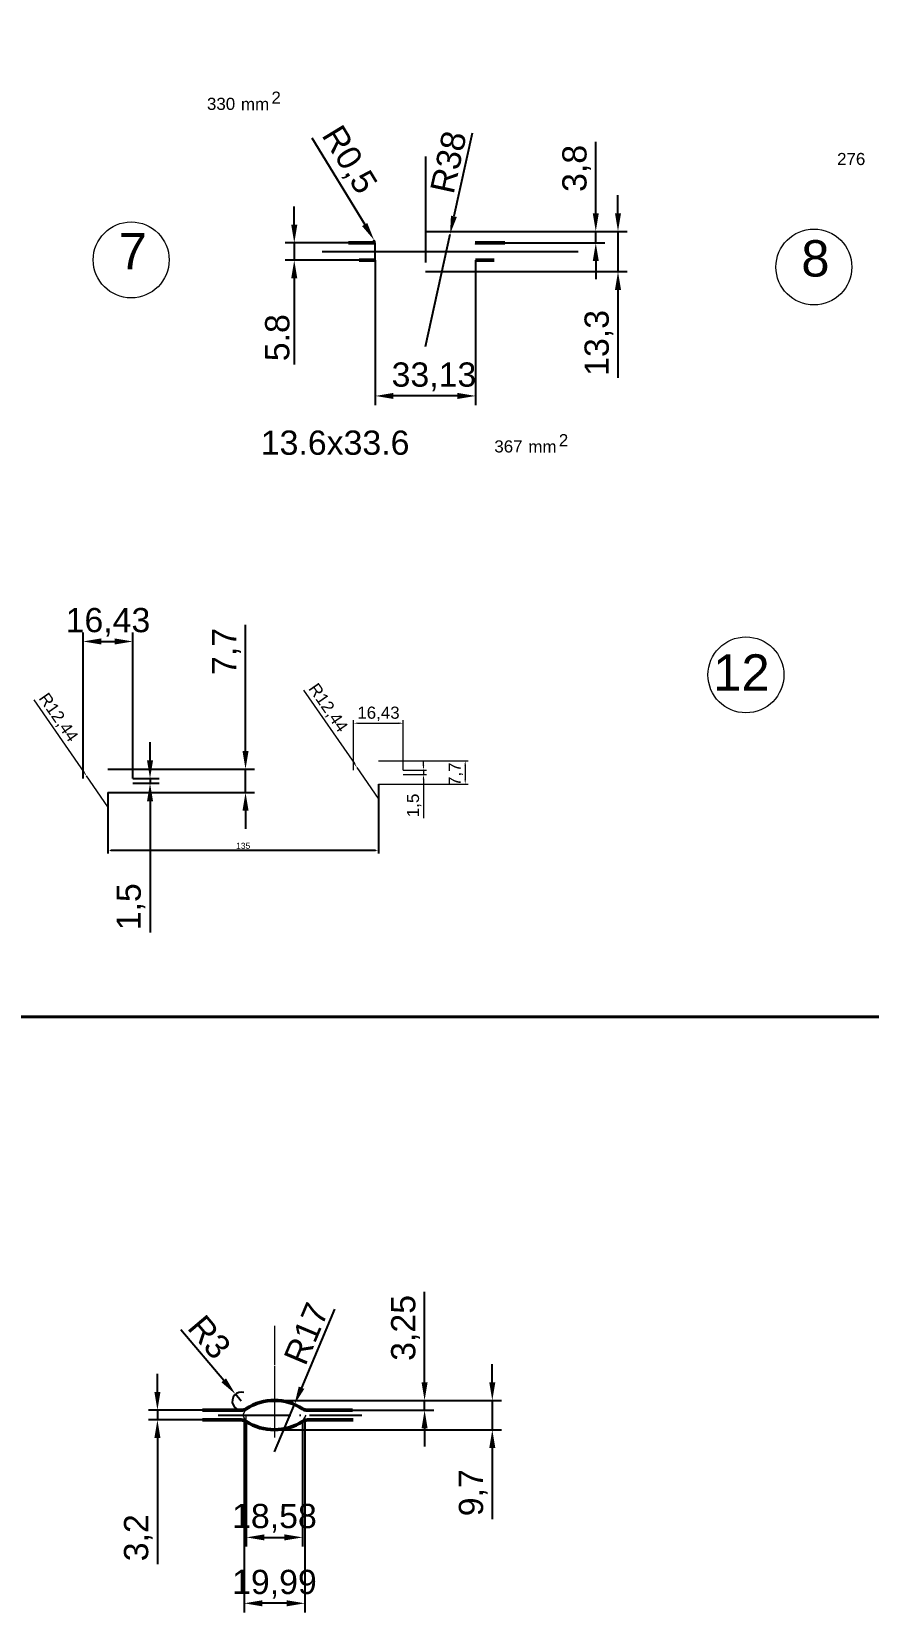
# Model space of a CAD drawing. Header units: millimetres. Extents: x 1526 to 31626, y -4643 to 9189.
# Drawn here: x 18314 to 18591, y -1678 to -1156 of the extents above; entities that cross this region are included whole.
import ezdxf

# ---------------------------------------------------------------- set-up
doc = ezdxf.new("R2010")
doc.units = ezdxf.units.MM
doc.linetypes.add('ACAD_ISO04W100', pattern=[30, 24, -3, 0, -3])
for name, color, linetype, lineweight in [('Quota', 3, 'Continuous', 40), ('контурная', 7, 'Continuous', 50), ('осевые', 1, 'ACAD_ISO04W100', 25), ('размерные', 7, 'Continuous', 25), ('тонкая', 7, 'Continuous', 20), ('тонкий', 7, 'Continuous', 20)]:
    doc.layers.add(name, color=color, linetype=linetype, lineweight=lineweight)
doc.layers.add('осевая', color=4, linetype='Continuous')
doc.styles.add('s1v4', font='arial.ttf', dxfattribs={"height": 4})
doc.styles.add('s2v4', font='arial.ttf', dxfattribs={"height": 8})
doc.styles.get("Standard").update_dxf_attribs({"font": 'arial.ttf'})
doc.dimstyles.new('s1v2', dxfattribs={"dimtxt": 2, "dimasz": 1, "dimexe": 1, "dimexo": 0, "dimgap": 0.5, "dimtad": 1, "dimtxsty": 'Standard', "dimcen": 1, "dimadec": 0, "dimazin": 0, "dimtfac": 1, "dimtix": 1, "dimtmove": 0, "dimatfit": 3, "dimfxl": 1, "dimarcsym": 0})
doc.dimstyles.new('s1v4', dxfattribs={"dimtxt": 4, "dimasz": 1.5, "dimexe": 1, "dimexo": 0, "dimgap": 0.7, "dimtad": 1, "dimtxsty": 'Standard', "dimcen": 1, "dimadec": 0, "dimazin": 0, "dimtfac": 1, "dimtix": 1, "dimtmove": 0, "dimatfit": 3, "dimfxl": 1, "dimlwd": -1, "dimlwe": 20, "dimarcsym": 0})
doc.dimstyles.new('s2v4', dxfattribs={"dimtxt": 8, "dimasz": 6, "dimexe": 3, "dimexo": 0, "dimgap": 1.5, "dimtad": 1, "dimtxsty": 'Standard', "dimcen": 2.5, "dimadec": 0, "dimazin": 0, "dimtfac": 1, "dimtmove": 0, "dimatfit": 3, "dimfxl": 1, "dimarcsym": 0})

# ---------------------------------------------------------------- blocks, each defined once
blk = doc.blocks.new('*D1697')
at = {"layer": 'Defpoints', "color": 0, "transparency": 16777216}
for p in [(18427.71, -1231.7), (18460.84, -1231.7), (18427.71, -1276.52)]:
    blk.add_point(p, dxfattribs=at)
at = {"layer": 'тонкий', "color": 0, "lineweight": -2, "transparency": 16777216}
for p, q in [((18427.71, -1231.7), (18427.71, -1279.52)), ((18460.84, -1231.7), (18460.84, -1279.52)), ((18454.84, -1276.52), (18433.71, -1276.52))]:
    blk.add_line(p, q, dxfattribs=at)
at = {"layer": 'тонкий', "color": 0, "transparency": 16777216}
for points in [[(18433.71, -1275.52), (18433.71, -1277.52), (18427.71, -1276.52)], [(18454.84, -1275.52), (18454.84, -1277.52), (18460.84, -1276.52)]]:
    blk.add_solid(points, dxfattribs=at)
at = {"layer": 'тонкий', "color": 0, "transparency": 16777216, "insert": (18447.09, -1270.21), "char_height": 8, "attachment_point": 5}
blk.add_mtext('33,13', dxfattribs=at)
blk = doc.blocks.new('*D1731')
at = {"layer": 'Defpoints', "color": 0, "transparency": 16777216}
for p in [(18400.98, -1226), (18418.92, -1226), (18422.37, -1231.7)]:
    blk.add_point(p, dxfattribs=at)
at = {"layer": 'тонкий', "color": 0, "lineweight": -2, "transparency": 16777216}
for p, q in [((18400.98, -1220), (18400.98, -1214)), ((18418.92, -1226), (18397.98, -1226)), ((18400.98, -1226), (18400.98, -1231.7)), ((18422.37, -1231.7), (18397.98, -1231.7)), ((18400.98, -1237.7), (18400.98, -1266.09))]:
    blk.add_line(p, q, dxfattribs=at)
at = {"layer": 'тонкий', "color": 0, "transparency": 16777216}
for points in [[(18399.98, -1220), (18401.98, -1220), (18400.98, -1226)], [(18399.98, -1237.7), (18401.98, -1237.7), (18400.98, -1231.7)]]:
    blk.add_solid(points, dxfattribs=at)
at = {"layer": 'тонкий', "color": 0, "transparency": 16777216, "insert": (18395.4, -1257.3), "char_height": 8, "attachment_point": 5, "rotation": 90}
blk.add_mtext('5.8', dxfattribs=at)
blk = doc.blocks.new('*D1732')
at = {"layer": 'Defpoints', "color": 0, "transparency": 16777216}
for p in [(18427.34, -1225.08), (18427.6, -1225.5)]:
    blk.add_point(p, dxfattribs=at)
at = {"layer": 'тонкий', "color": 0, "lineweight": -2, "transparency": 16777216}
for p, q in [((18406.77, -1191.3), (18424.22, -1219.95)), ((18427.6, -1225.5), (18427.34, -1225.08))]:
    blk.add_line(p, q, dxfattribs=at)
blk.add_arc((18427.6, -1225.5), 0.5, 121.3377, 270, dxfattribs=at)
at = {"layer": 'тонкий', "color": 0, "transparency": 16777216}
blk.add_solid([(18425.07, -1219.43), (18423.37, -1220.47), (18427.34, -1225.08)], dxfattribs=at)
at = {"layer": 'тонкий', "color": 0, "transparency": 16777216, "insert": (18418.74, -1198.82), "char_height": 8, "attachment_point": 5, "rotation": 301.3377}
blk.add_mtext('R0,5', dxfattribs=at)
blk = doc.blocks.new('*D1733')
at = {"layer": 'Defpoints', "color": 0, "transparency": 16777216}
for p in [(18444.28, -1222.2), (18470.51, -1226), (18500.52, -1222.2)]:
    blk.add_point(p, dxfattribs=at)
at = {"layer": 'тонкий', "color": 0, "lineweight": -2, "transparency": 16777216}
for p, q in [((18500.52, -1216.2), (18500.52, -1192.63)), ((18444.28, -1222.2), (18503.52, -1222.2)), ((18470.51, -1226), (18503.52, -1226)), ((18500.52, -1226), (18500.52, -1222.2)), ((18500.52, -1232), (18500.52, -1238))]:
    blk.add_line(p, q, dxfattribs=at)
at = {"layer": 'тонкий', "color": 0, "transparency": 16777216}
for points in [[(18499.52, -1216.2), (18501.52, -1216.2), (18500.52, -1222.2)], [(18499.52, -1232), (18501.52, -1232), (18500.52, -1226)]]:
    blk.add_solid(points, dxfattribs=at)
at = {"layer": 'тонкий', "color": 0, "transparency": 16777216, "insert": (18494.21, -1201.42), "char_height": 8, "attachment_point": 5, "rotation": 90}
blk.add_mtext('3,8', dxfattribs=at)
blk = doc.blocks.new('*D1698')
at = {"layer": 'Defpoints', "color": 0, "transparency": 16777216}
for p in [(18479.66, -1222.2), (18444.28, -1235.5), (18507.85, -1235.5)]:
    blk.add_point(p, dxfattribs=at)
at = {"layer": 'тонкий', "color": 0, "lineweight": -2, "transparency": 16777216}
for p, q in [((18507.85, -1216.2), (18507.85, -1210.2)), ((18479.66, -1222.2), (18510.85, -1222.2)), ((18507.85, -1222.2), (18507.85, -1235.5)), ((18444.28, -1235.5), (18510.85, -1235.5)), ((18507.85, -1241.5), (18507.85, -1270.53))]:
    blk.add_line(p, q, dxfattribs=at)
at = {"layer": 'тонкий', "color": 0, "transparency": 16777216}
for points in [[(18506.85, -1216.2), (18508.85, -1216.2), (18507.85, -1222.2)], [(18506.85, -1241.5), (18508.85, -1241.5), (18507.85, -1235.5)]]:
    blk.add_solid(points, dxfattribs=at)
at = {"layer": 'тонкий', "color": 0, "transparency": 16777216, "insert": (18501.54, -1259.02), "char_height": 8, "attachment_point": 5, "rotation": 90}
blk.add_mtext('13,3', dxfattribs=at)
blk = doc.blocks.new('*D1699')
at = {"layer": 'Defpoints', "color": 0, "transparency": 16777216}
for p in [(18452.41, -1223.08), (18444.28, -1260.2)]:
    blk.add_point(p, dxfattribs=at)
at = {"layer": 'тонкий', "color": 0, "lineweight": -2, "transparency": 16777216}
for p, q in [((18459.71, -1189.74), (18453.69, -1217.22)), ((18444.28, -1260.2), (18452.41, -1223.08))]:
    blk.add_line(p, q, dxfattribs=at)
at = {"layer": 'тонкий', "color": 0, "transparency": 16777216}
blk.add_solid([(18452.71, -1217.01), (18454.67, -1217.44), (18452.41, -1223.08)], dxfattribs=at)
at = {"layer": 'тонкий', "color": 0, "transparency": 16777216, "insert": (18451.88, -1199.36), "char_height": 8, "attachment_point": 5, "rotation": 77.6507}
blk.add_mtext('R38', dxfattribs=at)
blk = doc.blocks.new('*D1705')
at = {"layer": 'Defpoints', "color": 0, "transparency": 16777216}
for p in [(18384.43, -1614.52), (18404.42, -1614.52), (18384.43, -1675.05)]:
    blk.add_point(p, dxfattribs=at)
at = {"layer": 'тонкий', "color": 0, "lineweight": -2, "transparency": 16777216}
for p, q in [((18384.43, -1614.52), (18384.43, -1678.05)), ((18404.42, -1614.52), (18404.42, -1678.05)), ((18398.42, -1675.05), (18390.43, -1675.05))]:
    blk.add_line(p, q, dxfattribs=at)
at = {"layer": 'тонкий', "color": 0, "transparency": 16777216}
for points in [[(18390.43, -1674.05), (18390.43, -1676.05), (18384.43, -1675.05)], [(18398.42, -1674.05), (18398.42, -1676.05), (18404.42, -1675.05)]]:
    blk.add_solid(points, dxfattribs=at)
at = {"layer": 'тонкий', "color": 0, "transparency": 16777216, "insert": (18394.43, -1668.74), "char_height": 8, "attachment_point": 5}
blk.add_mtext('19,99', dxfattribs=at)
blk = doc.blocks.new('*D1744')
at = {"layer": 'Defpoints', "color": 0, "transparency": 16777216}
for p in [(18394.43, -1608.07), (18410.45, -1611.32), (18444, -1608.07)]:
    blk.add_point(p, dxfattribs=at)
at = {"layer": 'тонкий', "color": 0, "lineweight": -2, "transparency": 16777216}
for p, q in [((18444, -1602.07), (18444, -1572.23)), ((18394.43, -1608.07), (18447, -1608.07)), ((18410.45, -1611.32), (18447, -1611.32)), ((18444, -1611.32), (18444, -1608.07)), ((18444, -1617.32), (18444, -1623.32))]:
    blk.add_line(p, q, dxfattribs=at)
at = {"layer": 'тонкий', "color": 0, "transparency": 16777216}
for points in [[(18443, -1602.07), (18445, -1602.07), (18444, -1608.07)], [(18443, -1617.32), (18445, -1617.32), (18444, -1611.32)]]:
    blk.add_solid(points, dxfattribs=at)
at = {"layer": 'тонкий', "color": 0, "transparency": 16777216, "insert": (18437.69, -1584.15), "char_height": 8, "attachment_point": 5, "rotation": 90}
blk.add_mtext('3,25', dxfattribs=at)
blk = doc.blocks.new('*D1745')
at = {"layer": 'Defpoints', "color": 0, "transparency": 16777216}
for p in [(18425.93, -1608.07), (18394.43, -1617.77), (18466.36, -1617.77)]:
    blk.add_point(p, dxfattribs=at)
at = {"layer": 'тонкий', "color": 0, "lineweight": -2, "transparency": 16777216}
for p, q in [((18466.36, -1602.07), (18466.36, -1596.07)), ((18425.93, -1608.07), (18469.36, -1608.07)), ((18466.36, -1608.07), (18466.36, -1617.77)), ((18394.43, -1617.77), (18469.36, -1617.77)), ((18466.36, -1623.77), (18466.36, -1647.33))]:
    blk.add_line(p, q, dxfattribs=at)
at = {"layer": 'тонкий', "color": 0, "transparency": 16777216}
for points in [[(18465.36, -1602.07), (18467.36, -1602.07), (18466.36, -1608.07)], [(18465.36, -1623.77), (18467.36, -1623.77), (18466.36, -1617.77)]]:
    blk.add_solid(points, dxfattribs=at)
at = {"layer": 'тонкий', "color": 0, "transparency": 16777216, "insert": (18460.05, -1638.55), "char_height": 8, "attachment_point": 5, "rotation": 90}
blk.add_mtext('9,7', dxfattribs=at)
blk = doc.blocks.new('*D1746')
at = {"layer": 'Defpoints', "color": 0, "transparency": 16777216}
for p in [(18373.67, -1611.32), (18355.8, -1614.52), (18373.67, -1614.52)]:
    blk.add_point(p, dxfattribs=at)
at = {"layer": 'тонкий', "color": 0, "lineweight": -2, "transparency": 16777216}
for p, q in [((18355.8, -1605.32), (18355.8, -1599.32)), ((18373.67, -1611.32), (18352.8, -1611.32)), ((18355.8, -1611.32), (18355.8, -1614.52)), ((18373.67, -1614.52), (18352.8, -1614.52)), ((18355.8, -1620.52), (18355.8, -1662.15))]:
    blk.add_line(p, q, dxfattribs=at)
at = {"layer": 'тонкий', "color": 0, "transparency": 16777216}
for points in [[(18354.8, -1605.32), (18356.8, -1605.32), (18355.8, -1611.32)], [(18354.8, -1620.52), (18356.8, -1620.52), (18355.8, -1614.52)]]:
    blk.add_solid(points, dxfattribs=at)
at = {"layer": 'тонкий', "color": 0, "transparency": 16777216, "insert": (18349.5, -1653.41), "char_height": 8, "attachment_point": 5, "rotation": 90}
blk.add_mtext('3,2', dxfattribs=at)
blk = doc.blocks.new('*D1747')
at = {"layer": 'Defpoints', "color": 0, "transparency": 16777216}
for p in [(18401.04, -1609.41), (18394.43, -1625.07)]:
    blk.add_point(p, dxfattribs=at)
at = {"layer": 'тонкий', "color": 0, "lineweight": -2, "transparency": 16777216}
for p, q in [((18414.3, -1577.97), (18403.37, -1603.88)), ((18394.43, -1625.07), (18401.04, -1609.41))]:
    blk.add_line(p, q, dxfattribs=at)
at = {"layer": 'тонкий', "color": 0, "transparency": 16777216}
blk.add_solid([(18402.45, -1603.49), (18404.29, -1604.27), (18401.04, -1609.41)], dxfattribs=at)
at = {"layer": 'тонкий', "color": 0, "transparency": 16777216, "insert": (18404.92, -1586.02), "char_height": 8, "attachment_point": 5, "rotation": 67.1227}
blk.add_mtext('R17', dxfattribs=at)
blk = doc.blocks.new('*D1748')
at = {"layer": 'Defpoints', "color": 0, "transparency": 16777216}
for p in [(18381.56, -1606.03), (18383.5, -1608.32)]:
    blk.add_point(p, dxfattribs=at)
at = {"layer": 'тонкий', "color": 0, "lineweight": -2, "transparency": 16777216}
for p, q in [((18363.56, -1584.71), (18377.69, -1601.44)), ((18383.5, -1608.32), (18381.56, -1606.03))]:
    blk.add_line(p, q, dxfattribs=at)
blk.add_arc((18383.5, -1608.32), 3, 72.8875, 270, dxfattribs=at)
at = {"layer": 'тонкий', "color": 0, "transparency": 16777216}
blk.add_solid([(18378.45, -1600.8), (18376.93, -1602.09), (18381.56, -1606.03)], dxfattribs=at)
at = {"layer": 'тонкий', "color": 0, "transparency": 16777216, "insert": (18372.96, -1587.18), "char_height": 8, "attachment_point": 5, "rotation": 310.1832}
blk.add_mtext('R3', dxfattribs=at)
blk = doc.blocks.new('*D1752')
at = {"layer": 'Defpoints', "color": 0, "transparency": 16777216}
for p in [(18385.14, -1615.01), (18403.72, -1615.01), (18403.72, -1653.29)]:
    blk.add_point(p, dxfattribs=at)
at = {"layer": 'тонкий', "color": 0, "lineweight": -2, "transparency": 16777216}
for p, q in [((18385.14, -1615.01), (18385.14, -1656.29)), ((18403.72, -1615.01), (18403.72, -1656.29)), ((18391.14, -1653.29), (18397.72, -1653.29))]:
    blk.add_line(p, q, dxfattribs=at)
at = {"layer": 'тонкий', "color": 0, "transparency": 16777216}
for points in [[(18391.14, -1652.29), (18391.14, -1654.29), (18385.14, -1653.29)], [(18397.72, -1652.29), (18397.72, -1654.29), (18403.72, -1653.29)]]:
    blk.add_solid(points, dxfattribs=at)
at = {"layer": 'тонкий', "color": 0, "transparency": 16777216, "insert": (18394.43, -1646.98), "char_height": 8, "attachment_point": 5}
blk.add_mtext('18,58', dxfattribs=at)
blk = doc.blocks.new('*D1778')
at = {"layer": 'Defpoints', "color": 0, "transparency": 16777216}
for p in [(18339.47, -1399.73), (18339.47, -1407.43), (18384.89, -1407.43)]:
    blk.add_point(p, dxfattribs=at)
at = {"layer": 'тонкий', "color": 0, "lineweight": -2, "transparency": 16777216}
for p, q in [((18384.89, -1393.73), (18384.89, -1352.11)), ((18339.47, -1399.73), (18387.89, -1399.73)), ((18384.89, -1407.43), (18384.89, -1399.73)), ((18339.47, -1407.43), (18387.89, -1407.43)), ((18384.89, -1413.43), (18384.89, -1419.43))]:
    blk.add_line(p, q, dxfattribs=at)
at = {"layer": 'тонкий', "color": 0, "transparency": 16777216}
for points in [[(18383.89, -1393.73), (18385.89, -1393.73), (18384.89, -1399.73)], [(18383.89, -1413.43), (18385.89, -1413.43), (18384.89, -1407.43)]]:
    blk.add_solid(points, dxfattribs=at)
at = {"layer": 'тонкий', "color": 0, "transparency": 16777216, "insert": (18378.6, -1360.86), "char_height": 8, "attachment_point": 5, "rotation": 90}
blk.add_mtext('7,7', dxfattribs=at)
blk = doc.blocks.new('*D1779')
at = {"layer": 'Defpoints', "color": 0, "transparency": 16777216}
for p in [(18347.68, -1357.56), (18331.25, -1402.83), (18347.68, -1402.83)]:
    blk.add_point(p, dxfattribs=at)
at = {"layer": 'тонкий', "color": 0, "lineweight": -2, "transparency": 16777216}
for p, q in [((18331.25, -1402.83), (18331.25, -1354.56)), ((18347.68, -1402.83), (18347.68, -1354.56)), ((18337.25, -1357.56), (18341.68, -1357.56))]:
    blk.add_line(p, q, dxfattribs=at)
at = {"layer": 'тонкий', "color": 0, "transparency": 16777216}
for points in [[(18337.25, -1356.56), (18337.25, -1358.56), (18331.25, -1357.56)], [(18341.68, -1356.56), (18341.68, -1358.56), (18347.68, -1357.56)]]:
    blk.add_solid(points, dxfattribs=at)
at = {"layer": 'тонкий', "color": 0, "transparency": 16777216, "insert": (18339.47, -1351.25), "char_height": 8, "attachment_point": 5}
blk.add_mtext('16,43', dxfattribs=at)
blk = doc.blocks.new('*D1780')
at = {"layer": 'Defpoints', "color": 0, "transparency": 16777216}
for p in [(18332.39, -1401.94), (18339.47, -1412.17)]:
    blk.add_point(p, dxfattribs=at)
at = {"layer": 'тонкая', "color": 0, "transparency": 16777216}
for p, q in [((18315.02, -1376.86), (18331.53, -1400.71)), ((18339.47, -1412.17), (18332.39, -1401.94))]:
    blk.add_line(p, q, dxfattribs=at)
blk.add_solid([(18331.74, -1400.57), (18331.33, -1400.85), (18332.39, -1401.94)], dxfattribs=at)
at = {"layer": 'тонкая', "color": 0, "transparency": 16777216, "insert": (18322.9, -1382.78), "char_height": 4, "attachment_point": 5, "rotation": 304.695}
blk.add_mtext('R12,44', dxfattribs=at)
blk = doc.blocks.new('*D1781')
at = {"layer": 'Defpoints', "color": 0, "transparency": 16777216}
for p in [(18347.68, -1402.83), (18347.68, -1404.33), (18353.36, -1404.33)]:
    blk.add_point(p, dxfattribs=at)
at = {"layer": 'тонкий', "color": 0, "lineweight": -2, "transparency": 16777216}
for p, q in [((18353.36, -1396.83), (18353.36, -1390.83)), ((18347.68, -1402.83), (18356.36, -1402.83)), ((18353.36, -1402.83), (18353.36, -1404.33)), ((18347.68, -1404.33), (18356.36, -1404.33)), ((18353.36, -1410.33), (18353.36, -1453.58))]:
    blk.add_line(p, q, dxfattribs=at)
at = {"layer": 'тонкий', "color": 0, "transparency": 16777216}
for points in [[(18352.36, -1396.83), (18354.36, -1396.83), (18353.36, -1402.83)], [(18352.36, -1410.33), (18354.36, -1410.33), (18353.36, -1404.33)]]:
    blk.add_solid(points, dxfattribs=at)
at = {"layer": 'тонкий', "color": 0, "transparency": 16777216, "insert": (18347.05, -1445.14), "char_height": 8, "attachment_point": 5, "rotation": 90}
blk.add_mtext('1,5', dxfattribs=at)
blk = doc.blocks.new('*D1782')
at = {"layer": 'Defpoints', "color": 0, "transparency": 16777216}
for p in [(18428.77, -1396.92), (18428.77, -1404.62), (18457.41, -1404.62)]:
    blk.add_point(p, dxfattribs=at)
at = {"layer": 'тонкая', "color": 0, "lineweight": 20, "transparency": 16777216}
for p, q in [((18428.77, -1396.92), (18458.41, -1396.92)), ((18428.77, -1404.62), (18458.41, -1404.62))]:
    blk.add_line(p, q, dxfattribs=at)
at = {"layer": 'тонкая', "color": 0, "transparency": 16777216}
blk.add_line((18457.41, -1398.42), (18457.41, -1403.12), dxfattribs=at)
for points in [[(18457.16, -1398.42), (18457.66, -1398.42), (18457.41, -1396.92)], [(18457.16, -1403.12), (18457.66, -1403.12), (18457.41, -1404.62)]]:
    blk.add_solid(points, dxfattribs=at)
at = {"layer": 'тонкая', "color": 0, "transparency": 16777216, "insert": (18454.31, -1401.4), "char_height": 4, "attachment_point": 5, "rotation": 90}
blk.add_mtext('7,7', dxfattribs=at)
blk = doc.blocks.new('*D1783')
at = {"layer": 'Defpoints', "color": 0, "transparency": 16777216}
for p in [(18436.98, -1384.55), (18420.55, -1400.02), (18436.98, -1400.02)]:
    blk.add_point(p, dxfattribs=at)
at = {"layer": 'тонкая', "color": 0, "lineweight": 20, "transparency": 16777216}
for p, q in [((18420.55, -1400.02), (18420.55, -1383.55)), ((18436.98, -1400.02), (18436.98, -1383.55))]:
    blk.add_line(p, q, dxfattribs=at)
at = {"layer": 'тонкая', "color": 0, "transparency": 16777216}
blk.add_line((18422.05, -1384.55), (18435.48, -1384.55), dxfattribs=at)
for points in [[(18422.05, -1384.3), (18422.05, -1384.8), (18420.55, -1384.55)], [(18435.48, -1384.3), (18435.48, -1384.8), (18436.98, -1384.55)]]:
    blk.add_solid(points, dxfattribs=at)
at = {"layer": 'тонкая', "color": 0, "transparency": 16777216, "insert": (18428.77, -1381.44), "char_height": 4, "attachment_point": 5}
blk.add_mtext('16,43', dxfattribs=at)
blk = doc.blocks.new('*D1784')
at = {"layer": 'Defpoints', "color": 0, "transparency": 16777216}
for p in [(18421.69, -1399.13), (18428.77, -1409.36)]:
    blk.add_point(p, dxfattribs=at)
at = {"layer": 'тонкая', "color": 0, "transparency": 16777216}
for p, q in [((18404.06, -1373.67), (18420.83, -1397.89)), ((18428.77, -1409.36), (18421.69, -1399.13))]:
    blk.add_line(p, q, dxfattribs=at)
blk.add_solid([(18421.04, -1397.75), (18420.63, -1398.04), (18421.69, -1399.13)], dxfattribs=at)
at = {"layer": 'тонкая', "color": 0, "transparency": 16777216, "insert": (18411.94, -1379.59), "char_height": 4, "attachment_point": 5, "rotation": 304.695}
blk.add_mtext('R12,44', dxfattribs=at)
blk = doc.blocks.new('*D1785')
at = {"layer": 'Defpoints', "color": 0, "transparency": 16777216}
for p in [(18436.98, -1400.02), (18436.98, -1401.52), (18443.64, -1401.52)]:
    blk.add_point(p, dxfattribs=at)
at = {"layer": 'тонкая', "color": 0, "transparency": 16777216}
for p, q in [((18443.64, -1398.52), (18443.64, -1397.02)), ((18443.64, -1400.02), (18443.64, -1401.52)), ((18443.64, -1403.02), (18443.64, -1415.85))]:
    blk.add_line(p, q, dxfattribs=at)
at = {"layer": 'тонкая', "color": 0, "lineweight": 20, "transparency": 16777216}
for p, q in [((18436.98, -1400.02), (18444.64, -1400.02)), ((18436.98, -1401.52), (18444.64, -1401.52))]:
    blk.add_line(p, q, dxfattribs=at)
at = {"layer": 'тонкая', "color": 0, "transparency": 16777216}
for points in [[(18443.39, -1398.52), (18443.89, -1398.52), (18443.64, -1400.02)], [(18443.39, -1403.02), (18443.89, -1403.02), (18443.64, -1401.52)]]:
    blk.add_solid(points, dxfattribs=at)
at = {"layer": 'тонкая', "color": 0, "transparency": 16777216, "insert": (18440.54, -1411.68), "char_height": 4, "attachment_point": 5, "rotation": 90}
blk.add_mtext('1,5', dxfattribs=at)
blk = doc.blocks.new('*D1711')
at = {"layer": 'Defpoints', "color": 0, "transparency": 16777216}
for p in [(18339.47, -1407.43), (18428.77, -1404.62), (18339.47, -1426.56)]:
    blk.add_point(p, dxfattribs=at)
at = {"layer": 'тонкая', "color": 0, "lineweight": -2, "transparency": 16777216}
for p, q in [((18339.47, -1407.43), (18339.47, -1427.56)), ((18428.77, -1404.62), (18428.77, -1427.56)), ((18427.77, -1426.56), (18340.47, -1426.56))]:
    blk.add_line(p, q, dxfattribs=at)
at = {"layer": 'тонкая', "color": 0, "transparency": 16777216}
for points in [[(18340.47, -1426.39), (18340.47, -1426.72), (18339.47, -1426.56)], [(18427.77, -1426.39), (18427.77, -1426.72), (18428.77, -1426.56)]]:
    blk.add_solid(points, dxfattribs=at)
at = {"layer": 'тонкая', "color": 0, "transparency": 16777216, "insert": (18384.12, -1425.03), "char_height": 2, "attachment_point": 5}
blk.add_mtext('135', dxfattribs=at)

msp = doc.modelspace()

# ---------------------------------------------------------------- linework, layer by layer
at = {"layer": 'Quota'}
msp.add_lwpolyline([(17780.37647, -924.16669), (18791.09976, -924.16669), (18791.09976, -1481.47888), (17780.37647, -1481.47888), (17780.37647, -924.16669)], close=True, dxfattribs=at)
at = {"layer": 'контурная'}
for p, q in [((18418.9216, -1226.00445), (18427.60068, -1226.00445)), ((18460.95694, -1226.00445), (18470.51323, -1226.00445)), ((18422.37354, -1231.70445), (18427.71499, -1231.70445)), ((18460.84262, -1231.70445), (18466.98005, -1231.70445)), ((18370.73102, -1611.31842), (18383.49772, -1611.31842)), ((18405.35521, -1611.31842), (18420.18632, -1611.31842)), ((18370.73102, -1614.51842), (18383.49772, -1614.51842)), ((18405.35521, -1614.51842), (18420.44032, -1614.51842))]:
    msp.add_line(p, q, dxfattribs=at)
for centre, radius, start, end in [((18427.60068, -1225.50445), 0.5, 270, 295.6706957), ((18460.95694, -1225.50445), 0.5, 244.3293043, 270), ((18460.95694, -1225.50445), 0.5, 244.3293043, 270), ((18383.49772, -1608.31842), 3, 270, 303.1229402), ((18394.42646, -1625.06842), 17, 56.8770598, 123.1229402), ((18405.35521, -1608.31842), 3, 236.8770598, 270), ((18383.49772, -1617.51842), 3, 56.8770598, 90), ((18394.42646, -1600.76842), 17, 236.8770598, 303.1229402), ((18405.35521, -1617.51842), 3, 90, 123.1229402)]:
    msp.add_arc(centre, radius, start, end, dxfattribs=at)
at = {"layer": 'осевая'}
for p, q in [((18444.27881, -1197.50445), (18444.27881, -1232.47349)), ((18410.24253, -1228.85445), (18494.75668, -1228.85445))]:
    msp.add_line(p, q, dxfattribs=at)
at = {"layer": 'осевые'}
msp.add_line((18375.88203, -1612.91842), (18423.28404, -1612.91842), dxfattribs=at)
at = {"layer": 'размерные'}
msp.add_line((18427.60068, -1226.00445), (18427.60068, -1231.70445), dxfattribs=at)
at = {"layer": 'тонкая'}
for centre in [(18347.13777, -1231.61724), (18572.52807, -1233.96207), (18550.08788, -1368.59916)]:
    msp.add_circle(centre, 12.53226, dxfattribs=at)
at = {"layer": 'тонкий'}
for p, q in [((18394.42646, -1583.51549), (18394.42646, -1596.43867)), ((18394.42646, -1596.78867), (18394.42646, -1620.26816)), ((18383.94956, -1612.91842), (18385.13703, -1610.83092)), ((18385.13703, -1615.00592), (18383.94956, -1612.91842)), ((18384.42959, -1614.51842), (18384.42959, -1614.06872)), ((18385.13703, -1615.00592), (18385.13703, -1612.91842)), ((18403.7159, -1615.00592), (18404.90337, -1612.91842)), ((18404.42334, -1614.51842), (18404.42334, -1613.93236))]:
    msp.add_line(p, q, dxfattribs=at)

# ---------------------------------------------------------------- texts
at = {"layer": 'тонкая', "style": 's1v4'}
for s, p in [('330', (18372.15151, -1182.10775)), ('mm', (18383.37892, -1182.20835)), ('2', (18393.44889, -1180.06381)), ('276', (18580.17993, -1200.30788)), ('367', (18467.02526, -1295.17388)), ('mm', (18478.25267, -1295.27448)), ('2', (18488.32264, -1293.12994))]:
    msp.add_text(s, height=4, dxfattribs=at).set_placement(p)
at = {"layer": 'тонкий'}
for s, height, style, p in [('7', 12, 's1v4', (18342.97473, -1234.76768)), ('8', 12, 's1v4', (18568.36503, -1237.1125)), ('13.6x33.6', 8, 's2v4', (18389.92225, -1295.94482)), ('12', 12, 's1v4', (18539.2912, -1373.80831))]:
    msp.add_text(s, height=height, dxfattribs=dict(at, style=style)).set_placement(p)

# ---------------------------------------------------------------- dimensions: what is measured, and where the dimension line sits
at = {"layer": 'тонкая'}
for center, mpoint, picture, middle in [((18428.76795, -1409.35592), (18421.68701, -1399.12783), '*D1784', (18409.38736, -1381.36158)), ((18339.46676, -1412.16928), (18332.38581, -1401.9412), '*D1780', (18320.34392, -1384.54726))]:
    dim = msp.add_radius_dim(center=center, mpoint=mpoint, dimstyle='s1v4', dxfattribs=at)
    dim.commit()
    dim.dimension.update_dxf_attribs({"geometry": picture, "text_midpoint": middle, "dimtype": 164})
dim = msp.add_linear_dim(base=(18436.98489, -1384.54817), p1=(18420.55102, -1400.01592), p2=(18436.98489, -1400.01592), dimstyle='s1v4', dxfattribs=at)
dim.commit()
dim.dimension.update_dxf_attribs({"geometry": '*D1783', "text_midpoint": (18428.76795, -1381.44435)})
for base, p1, p2, picture, middle in [((18457.40655, -1404.61592), (18428.76795, -1396.91592), (18428.76795, -1404.61592), '*D1782', (18457.40655, -1401.39574)), ((18443.64476, -1401.51592), (18436.98489, -1400.01592), (18436.98489, -1401.51592), '*D1785', (18443.64476, -1411.68386))]:
    dim = msp.add_linear_dim(base=base, p1=p1, p2=p2, angle=90, dimstyle='s1v4', dxfattribs=at)
    dim.commit()
    dim.dimension.update_dxf_attribs({"geometry": picture, "text_midpoint": middle, "dimtype": 160})
dim = msp.add_linear_dim(base=(18339.46676, -1426.55639), p1=(18428.76795, -1404.61592), p2=(18339.46676, -1407.42928), text='135', dimstyle='s1v2', dxfattribs=at)
dim.commit()
dim.dimension.update_dxf_attribs({"geometry": '*D1711', "text_midpoint": (18384.11736, -1425.03456)})
at = {"layer": 'тонкий'}
dim = msp.add_radius_dim(center=(18427.60068, -1225.50445), mpoint=(18427.34064, -1225.07739), dimstyle='s2v4', dxfattribs=at)
dim.commit()
dim.dimension.update_dxf_attribs({"geometry": '*D1732', "text_midpoint": (18413.34832, -1202.09814), "dimtype": 164})
for center, mpoint, picture, middle in [((18444.27881, -1260.20445), (18452.4059, -1223.0837), '*D1699', (18451.88106, -1199.35628)), ((18394.42646, -1625.06842), (18401.03537, -1609.40565), '*D1747', (18404.91693, -1586.01688)), ((18383.49772, -1608.31842), (18381.56201, -1606.02646), '*D1748', (18372.95808, -1587.17969))]:
    dim = msp.add_radius_dim(center=center, mpoint=mpoint, dimstyle='s2v4', dxfattribs=at)
    dim.commit()
    dim.dimension.update_dxf_attribs({"geometry": picture, "text_midpoint": middle})
for base, p1, p2, picture, middle in [((18500.52204, -1222.20445), (18470.51323, -1226.00445), (18444.27881, -1222.20445), '*D1733', (18500.52204, -1201.4166)), ((18507.84997, -1235.50445), (18479.66166, -1222.20445), (18444.27881, -1235.50445), '*D1698', (18507.84997, -1259.0181)), ((18384.89311, -1407.42928), (18339.46676, -1399.72928), (18339.46676, -1407.42928), '*D1778', (18384.89311, -1360.8569)), ((18353.35863, -1404.32928), (18347.6837, -1402.82928), (18347.6837, -1404.32928), '*D1781', (18353.35863, -1445.14134)), ((18444.0007, -1608.06842), (18410.45089, -1611.31842), (18394.42646, -1608.06842), '*D1744', (18444.0007, -1584.15096)), ((18466.36195, -1617.76842), (18425.92646, -1608.06842), (18394.42646, -1617.76842), '*D1745', (18466.36195, -1638.55082)), ((18355.80455, -1614.51842), (18373.67015, -1611.31842), (18373.67015, -1614.51842), '*D1746', (18355.80455, -1653.40684))]:
    dim = msp.add_linear_dim(base=base, p1=p1, p2=p2, angle=90, dimstyle='s2v4', dxfattribs=at)
    dim.commit()
    dim.dimension.update_dxf_attribs({"geometry": picture, "text_midpoint": middle, "dimtype": 160})
dim = msp.add_linear_dim(base=(18400.9848, -1226.00445), p1=(18422.37354, -1231.70445), p2=(18418.9216, -1226.00445), angle=90, text='5.8', dimstyle='s2v4', dxfattribs=at)
dim.commit()
dim.dimension.update_dxf_attribs({"geometry": '*D1731', "text_midpoint": (18400.9848, -1257.29954), "dimtype": 160})
for base, p1, p2, picture, middle in [((18427.71499, -1276.51955), (18460.84262, -1231.70445), (18427.71499, -1231.70445), '*D1697', (18447.08946, -1276.51955)), ((18347.6837, -1357.55894), (18331.24983, -1402.82928), (18347.6837, -1402.82928), '*D1779', (18339.46676, -1357.55894)), ((18384.42959, -1675.04719), (18404.42334, -1614.51842), (18384.42959, -1614.51842), '*D1705', (18394.42646, -1675.04719)), ((18403.7159, -1653.28763), (18385.13703, -1615.00592), (18403.7159, -1615.00592), '*D1752', (18394.42646, -1653.28763))]:
    dim = msp.add_linear_dim(base=base, p1=p1, p2=p2, dimstyle='s2v4', dxfattribs=at)
    dim.commit()
    dim.dimension.update_dxf_attribs({"geometry": picture, "text_midpoint": middle, "dimtype": 160})

doc.saveas('drawing.dxf')
